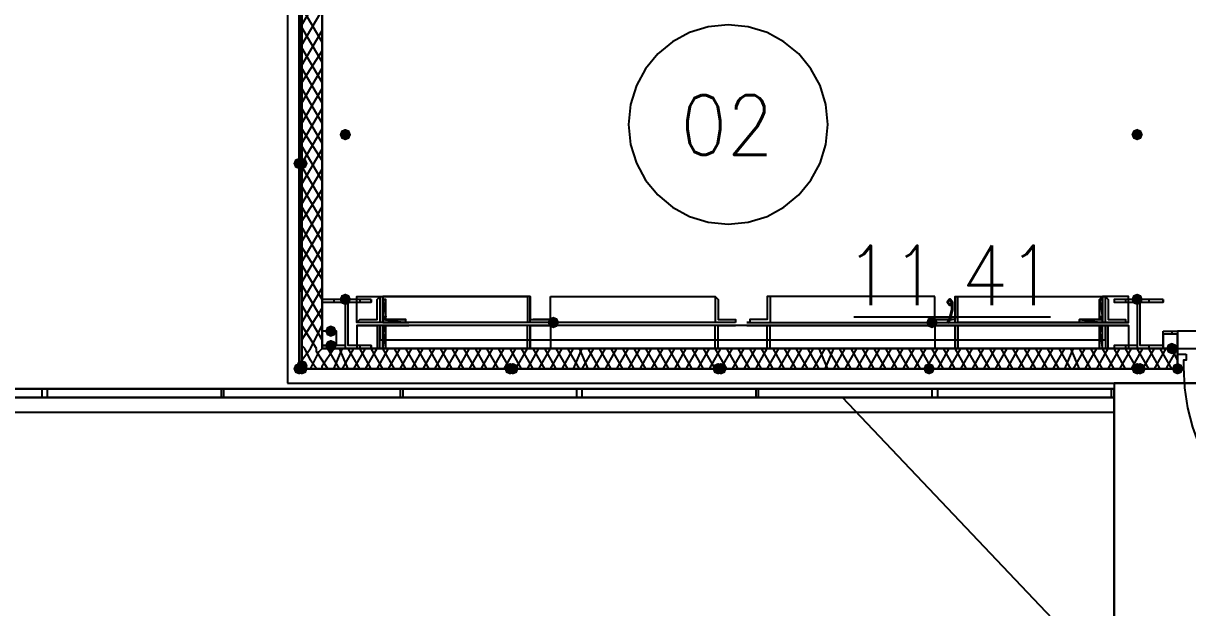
# Model space of a CAD drawing. Header units: millimetres. Extents: x 0 to 420, y 0 to 297.
# Drawn here: x 100.44 to 117.5, y 100.3 to 108.86 of the extents above; entities that cross this region are included whole.
import ezdxf

# ---------------------------------------------------------------- set-up
doc = ezdxf.new("R2010")
doc.units = ezdxf.units.MM
doc.layers.get('0').update_dxf_attribs({"linetype": 'CONTINUOUS'})
doc.styles.get("Standard").update_dxf_attribs({"font": 'STANDARD'})

msp = doc.modelspace()

# ---------------------------------------------------------------- hatches: boundary and pattern name
at = {"true_color": 0x000007}
h = msp.add_hatch(color=0, dxfattribs=at)
h.paths.add_polyline_path([(104.521, 121.835333), (104.478667, 121.835333), (104.521, 103.801333)], flags=0)
h.paths.add_polyline_path([(104.478667, 121.835333), (104.521, 103.801333), (104.478667, 103.801333)], flags=0)
for points in [[(105.240667, 107.230333), (105.215796, 107.170538), (105.156, 107.145667), (105.096204, 107.170538), (105.071333, 107.230333), (105.096204, 107.290129), (105.156, 107.315), (105.215796, 107.290129)], [(116.84, 107.230333), (116.815129, 107.170538), (116.755333, 107.145667), (116.695538, 107.170538), (116.670667, 107.230333), (116.695537, 107.290129), (116.755333, 107.315), (116.815129, 107.290129)], [(105.240667, 104.817333), (105.215796, 104.757537), (105.156, 104.732667), (105.096204, 104.757537), (105.071333, 104.817333), (105.096204, 104.877129), (105.156, 104.902), (105.215796, 104.877129)], [(116.84, 104.817333), (116.815129, 104.757537), (116.755333, 104.732667), (116.695538, 104.757537), (116.670667, 104.817333), (116.695537, 104.877129), (116.755333, 104.902), (116.815129, 104.877129)], [(108.288667, 104.478667), (108.263796, 104.418871), (108.204, 104.394), (108.144204, 104.418871), (108.119333, 104.478667), (108.144204, 104.538462), (108.204, 104.563333), (108.263796, 104.538463)], [(113.834333, 104.478667), (113.809462, 104.418871), (113.749667, 104.394), (113.689871, 104.418871), (113.665, 104.478667), (113.689871, 104.538462), (113.749667, 104.563333), (113.809462, 104.538463)], [(105.029, 104.351667), (105.004129, 104.291871), (104.944333, 104.267), (104.884538, 104.291871), (104.859667, 104.351667), (104.884537, 104.411462), (104.944333, 104.436333), (105.004129, 104.411463)], [(105.029, 104.14), (105.004129, 104.080204), (104.944333, 104.055333), (104.884538, 104.080204), (104.859667, 104.14), (104.884537, 104.199796), (104.944333, 104.224667), (105.004129, 104.199796)], [(117.348, 104.097667), (117.323129, 104.037871), (117.263333, 104.013), (117.203538, 104.037871), (117.178667, 104.097667), (117.203537, 104.157462), (117.263333, 104.182333), (117.323129, 104.157463)], [(104.605667, 103.843667), (104.580796, 103.783871), (104.521, 103.759), (104.461204, 103.783871), (104.436333, 103.843667), (104.461204, 103.903462), (104.521, 103.928333), (104.580796, 103.903463)]]:
    msp.add_hatch(color=0, dxfattribs=at).paths.add_polyline_path(points, flags=0)
at = {"true_color": 0x0000fe}
for points in [[(104.563333, 106.807), (104.538463, 106.747204), (104.478667, 106.722333), (104.418871, 106.747204), (104.394, 106.807), (104.418871, 106.866796), (104.478667, 106.891667), (104.538462, 106.866796)], [(104.605667, 106.807), (104.580796, 106.747204), (104.521, 106.722333), (104.461204, 106.747204), (104.436333, 106.807), (104.461204, 106.866796), (104.521, 106.891667), (104.580796, 106.866796)], [(104.563333, 103.801333), (104.538463, 103.741537), (104.478667, 103.716667), (104.418871, 103.741537), (104.394, 103.801333), (104.418871, 103.861129), (104.478667, 103.886), (104.538462, 103.861129)], [(104.563333, 103.801333), (104.538463, 103.741537), (104.478667, 103.716667), (104.418871, 103.741537), (104.394, 103.801333), (104.418871, 103.861129), (104.478667, 103.886), (104.538462, 103.861129)], [(104.563333, 103.801333), (104.538463, 103.741537), (104.478667, 103.716667), (104.418871, 103.741537), (104.394, 103.801333), (104.418871, 103.861129), (104.478667, 103.886), (104.538462, 103.861129)], [(104.563333, 103.801333), (104.538463, 103.741537), (104.478667, 103.716667), (104.418871, 103.741537), (104.394, 103.801333), (104.418871, 103.861129), (104.478667, 103.886), (104.538462, 103.861129)], [(104.563333, 103.801333), (104.538463, 103.741537), (104.478667, 103.716667), (104.418871, 103.741537), (104.394, 103.801333), (104.418871, 103.861129), (104.478667, 103.886), (104.538462, 103.861129)], [(104.605667, 103.801333), (104.580796, 103.741537), (104.521, 103.716667), (104.461204, 103.741537), (104.436333, 103.801333), (104.461204, 103.861129), (104.521, 103.886), (104.580796, 103.861129)], [(104.605667, 103.801333), (104.580796, 103.741537), (104.521, 103.716667), (104.461204, 103.741537), (104.436333, 103.801333), (104.461204, 103.861129), (104.521, 103.886), (104.580796, 103.861129)], [(104.605667, 103.801333), (104.580796, 103.741537), (104.521, 103.716667), (104.461204, 103.741537), (104.436333, 103.801333), (104.461204, 103.861129), (104.521, 103.886), (104.580796, 103.861129)], [(107.653667, 103.801333), (107.628796, 103.741537), (107.569, 103.716667), (107.509204, 103.741537), (107.484333, 103.801333), (107.509204, 103.861129), (107.569, 103.886), (107.628796, 103.861129)], [(107.696, 103.801333), (107.671129, 103.741537), (107.611333, 103.716667), (107.551537, 103.741537), (107.526667, 103.801333), (107.551537, 103.861129), (107.611333, 103.886), (107.671129, 103.861129)], [(110.701667, 103.801333), (110.676796, 103.741537), (110.617, 103.716667), (110.557204, 103.741537), (110.532333, 103.801333), (110.557204, 103.861129), (110.617, 103.886), (110.676796, 103.861129)], [(110.744, 103.801333), (110.719129, 103.741537), (110.659333, 103.716667), (110.599538, 103.741537), (110.574667, 103.801333), (110.599537, 103.861129), (110.659333, 103.886), (110.719129, 103.861129)], [(113.792, 103.801333), (113.767129, 103.741537), (113.707333, 103.716667), (113.647538, 103.741537), (113.622667, 103.801333), (113.647537, 103.861129), (113.707333, 103.886), (113.767129, 103.861129)], [(113.792, 103.801333), (113.767129, 103.741537), (113.707333, 103.716667), (113.647538, 103.741537), (113.622667, 103.801333), (113.647537, 103.861129), (113.707333, 103.886), (113.767129, 103.861129)], [(116.84, 103.801333), (116.815129, 103.741537), (116.755333, 103.716667), (116.695538, 103.741537), (116.670667, 103.801333), (116.695537, 103.861129), (116.755333, 103.886), (116.815129, 103.861129)], [(116.84, 103.801333), (116.815129, 103.741537), (116.755333, 103.716667), (116.695538, 103.741537), (116.670667, 103.801333), (116.695537, 103.861129), (116.755333, 103.886), (116.815129, 103.861129)], [(116.882333, 103.801333), (116.857463, 103.741537), (116.797667, 103.716667), (116.737871, 103.741537), (116.713, 103.801333), (116.737871, 103.861129), (116.797667, 103.886), (116.857462, 103.861129)], [(116.882333, 103.801333), (116.857463, 103.741537), (116.797667, 103.716667), (116.737871, 103.741537), (116.713, 103.801333), (116.737871, 103.861129), (116.797667, 103.886), (116.857462, 103.861129)], [(117.432667, 103.801333), (117.407796, 103.741537), (117.348, 103.716667), (117.288204, 103.741537), (117.263333, 103.801333), (117.288204, 103.861129), (117.348, 103.886), (117.407796, 103.861129)]]:
    msp.add_hatch(color=0, dxfattribs=at).paths.add_polyline_path(points, flags=0)
at = {"true_color": 0x000062}
h = msp.add_hatch(color=0, dxfattribs=at)
h.paths.add_polyline_path([(105.706333, 104.859667), (105.706333, 104.817333)], flags=0)
h.paths.add_polyline_path([(105.706333, 104.817333), (105.706333, 104.859667)], flags=0)
h = msp.add_hatch(color=0, dxfattribs=at)
h.paths.add_polyline_path([(105.706333, 104.817333), (105.748667, 104.817333)], flags=0)
h.paths.add_polyline_path([(105.748667, 104.817333), (105.706333, 104.817333)], flags=0)
h = msp.add_hatch(color=0, dxfattribs=at)
h.paths.add_polyline_path([(105.748667, 104.817333), (105.706333, 104.817333), (105.748667, 104.563333)], flags=0)
h.paths.add_polyline_path([(105.706333, 104.817333), (105.748667, 104.563333), (105.706333, 104.563333)], flags=0)
h = msp.add_hatch(color=0, dxfattribs=at)
h.paths.add_polyline_path([(116.247333, 104.817333), (116.247333, 104.859667)], flags=0)
h.paths.add_polyline_path([(116.247333, 104.859667), (116.247333, 104.817333), (116.205, 104.817333)], flags=0)
h.paths.add_polyline_path([(116.247333, 104.817333), (116.205, 104.817333)], flags=0)
h.paths.add_polyline_path([(116.205, 104.817333), (116.247333, 104.817333)], flags=0)
h.paths.add_polyline_path([(116.247333, 104.817333), (116.205, 104.817333)], flags=0)
h.paths.add_polyline_path([(116.247333, 104.817333), (116.205, 104.817333)], flags=0)
h = msp.add_hatch(color=0, dxfattribs=at)
h.paths.add_polyline_path([(116.247333, 104.817333), (116.205, 104.817333), (116.247333, 104.563333)], flags=0)
h.paths.add_polyline_path([(116.205, 104.817333), (116.247333, 104.563333), (116.205, 104.563333)], flags=0)
h = msp.add_hatch(color=0, dxfattribs=at)
h.paths.add_polyline_path([(105.748667, 104.563333), (105.706333, 104.563333), (105.748667, 104.521)], flags=0)
h.paths.add_polyline_path([(105.706333, 104.563333), (105.748667, 104.521), (105.706333, 104.521)], flags=0)
h.paths.add_polyline_path([(105.748667, 104.521), (105.706333, 104.521)], flags=0)
h.paths.add_polyline_path([(105.706333, 104.521), (105.748667, 104.521)], flags=0)
h.paths.add_polyline_path([(105.748667, 104.521), (105.706333, 104.521)], flags=0)
h.paths.add_polyline_path([(105.748667, 104.521), (105.706333, 104.521)], flags=0)
h.paths.add_polyline_path([(105.706333, 104.521), (105.748667, 104.521)], flags=0)
h.paths.add_polyline_path([(105.748667, 104.521), (105.706333, 104.521)], flags=0)
h = msp.add_hatch(color=0, dxfattribs=at)
h.paths.add_polyline_path([(116.247333, 104.563333), (116.205, 104.563333), (116.247333, 104.521)], flags=0)
h.paths.add_polyline_path([(116.205, 104.563333), (116.247333, 104.521), (116.205, 104.521)], flags=0)
h.paths.add_polyline_path([(116.247333, 104.521), (116.205, 104.521)], flags=0)
h.paths.add_polyline_path([(116.205, 104.521), (116.247333, 104.521)], flags=0)
h.paths.add_polyline_path([(116.247333, 104.521), (116.205, 104.521)], flags=0)
h.paths.add_polyline_path([(116.247333, 104.521), (116.205, 104.521)], flags=0)
h.paths.add_polyline_path([(116.205, 104.521), (116.247333, 104.521)], flags=0)
h.paths.add_polyline_path([(116.247333, 104.521), (116.205, 104.521)], flags=0)
h = msp.add_hatch(color=0, dxfattribs=at)
h.paths.add_polyline_path([(105.791, 104.521), (105.706333, 104.521)], flags=0)
h.paths.add_polyline_path([(105.791, 104.521), (105.706333, 104.521), (105.748667, 104.521)], flags=0)
h = msp.add_hatch(color=0, dxfattribs=at)
h.paths.add_polyline_path([(106.002667, 104.521), (105.706333, 104.521)], flags=0)
h.paths.add_polyline_path([(106.002667, 104.521), (105.706333, 104.521), (105.791, 104.521)], flags=0)
h = msp.add_hatch(color=0, dxfattribs=at)
h.paths.add_polyline_path([(106.045, 104.521), (105.706333, 104.521), (106.045, 104.478667)], flags=0)
h.paths.add_polyline_path([(105.706333, 104.521), (106.045, 104.478667), (105.706333, 104.478667)], flags=0)
h = msp.add_hatch(color=0, dxfattribs=at)
h.paths.add_polyline_path([(106.087333, 104.478667), (105.706333, 104.478667)], flags=0)
h.paths.add_polyline_path([(106.087333, 104.478667), (105.706333, 104.478667)], flags=0)
h.paths.add_polyline_path([(105.706333, 104.478667), (106.087333, 104.478667)], flags=0)
h.paths.add_polyline_path([(106.087333, 104.478667), (105.706333, 104.478667)], flags=0)
h.paths.add_polyline_path([(106.087333, 104.478667), (105.706333, 104.478667)], flags=0)
h.paths.add_polyline_path([(105.706333, 104.478667), (106.087333, 104.478667)], flags=0)
h.paths.add_polyline_path([(106.087333, 104.478667), (105.706333, 104.478667)], flags=0)
h.paths.add_polyline_path([(106.087333, 104.478667), (105.706333, 104.478667)], flags=0)
h.paths.add_polyline_path([(105.706333, 104.478667), (106.087333, 104.478667)], flags=0)
h.paths.add_polyline_path([(106.087333, 104.478667), (105.706333, 104.478667)], flags=0)
h.paths.add_polyline_path([(106.087333, 104.478667), (105.706333, 104.478667), (106.045, 104.478667)], flags=0)
h = msp.add_hatch(color=0, dxfattribs=at)
h.paths.add_polyline_path([(105.706333, 104.436333), (106.087333, 104.436333)], flags=0)
h.paths.add_polyline_path([(105.706333, 104.436333), (106.087333, 104.436333)], flags=0)
h.paths.add_polyline_path([(106.087333, 104.436333), (105.706333, 104.436333)], flags=0)
h.paths.add_polyline_path([(106.087333, 104.436333), (105.706333, 104.436333)], flags=0)
h.paths.add_polyline_path([(105.706333, 104.436333), (106.087333, 104.436333)], flags=0)
h.paths.add_polyline_path([(106.087333, 104.436333), (105.706333, 104.436333)], flags=0)
h.paths.add_polyline_path([(106.087333, 104.436333), (105.706333, 104.436333)], flags=0)
h.paths.add_polyline_path([(105.706333, 104.436333), (106.087333, 104.436333)], flags=0)
h.paths.add_polyline_path([(106.087333, 104.436333), (105.706333, 104.436333)], flags=0)
h = msp.add_hatch(color=0, dxfattribs=at)
h.paths.add_polyline_path([(106.045, 104.436333), (105.706333, 104.436333)], flags=0)
h.paths.add_polyline_path([(105.706333, 104.436333), (106.045, 104.436333)], flags=0)
h.paths.add_polyline_path([(106.045, 104.436333), (105.706333, 104.436333)], flags=0)
h.paths.add_polyline_path([(106.045, 104.436333), (105.706333, 104.436333), (106.087333, 104.436333)], flags=0)
h = msp.add_hatch(color=0, dxfattribs=at)
h.paths.add_polyline_path([(105.791, 104.436333), (105.706333, 104.436333)], flags=0)
h.paths.add_polyline_path([(105.791, 104.436333), (105.706333, 104.436333), (106.002667, 104.436333)], flags=0)
h = msp.add_hatch(color=0, dxfattribs=at)
h.paths.add_polyline_path([(105.706333, 104.436333), (105.748667, 104.436333)], flags=0)
h.paths.add_polyline_path([(105.748667, 104.436333), (105.706333, 104.436333)], flags=0)
h.paths.add_polyline_path([(105.748667, 104.436333), (105.706333, 104.436333)], flags=0)
h.paths.add_polyline_path([(105.706333, 104.436333), (105.748667, 104.436333)], flags=0)
h.paths.add_polyline_path([(105.748667, 104.436333), (105.706333, 104.436333)], flags=0)
h.paths.add_polyline_path([(105.748667, 104.436333), (105.706333, 104.436333), (105.791, 104.436333)], flags=0)
h = msp.add_hatch(color=0, dxfattribs=at)
h.paths.add_polyline_path([(105.748667, 104.436333), (105.706333, 104.436333), (105.748667, 104.394)], flags=0)
h.paths.add_polyline_path([(105.706333, 104.436333), (105.748667, 104.394), (105.706333, 104.394)], flags=0)
h = msp.add_hatch(color=0, dxfattribs=at)
h.paths.add_polyline_path([(105.748667, 104.394), (105.706333, 104.394), (105.748667, 104.351667)], flags=0)
h.paths.add_polyline_path([(105.706333, 104.394), (105.748667, 104.351667), (105.706333, 104.351667)], flags=0)
for points in [[(106.045, 104.521), (106.002667, 104.521)], [(115.908667, 104.521), (115.951, 104.521)], [(115.908667, 104.436333), (115.951, 104.436333)], [(116.162667, 104.521), (116.247333, 104.521)], [(105.706333, 104.097667), (105.748667, 104.097667)]]:
    msp.add_hatch(color=0, dxfattribs=at).paths.add_polyline_path(points, flags=0)
h = msp.add_hatch(color=0, dxfattribs=at)
h.paths.add_polyline_path([(106.002667, 104.521), (106.045, 104.521)], flags=0)
h.paths.add_polyline_path([(106.045, 104.521), (106.002667, 104.521)], flags=0)
h = msp.add_hatch(color=0, dxfattribs=at)
h.paths.add_polyline_path([(106.002667, 104.436333), (106.045, 104.436333)], flags=0)
h.paths.add_polyline_path([(106.045, 104.436333), (106.002667, 104.436333)], flags=0)
h.paths.add_polyline_path([(106.045, 104.436333), (106.002667, 104.436333)], flags=0)
h = msp.add_hatch(color=0, dxfattribs=at)
h.paths.add_polyline_path([(116.247333, 104.521), (115.908667, 104.521), (116.247333, 104.478667)], flags=0)
h.paths.add_polyline_path([(115.908667, 104.521), (116.247333, 104.478667), (115.908667, 104.478667)], flags=0)
h.paths.add_polyline_path([(116.247333, 104.478667), (115.908667, 104.478667), (115.866333, 104.478667)], flags=0)
h = msp.add_hatch(color=0, dxfattribs=at)
h.paths.add_polyline_path([(115.908667, 104.478667), (116.247333, 104.478667)], flags=0)
h.paths.add_polyline_path([(116.247333, 104.478667), (115.866333, 104.478667)], flags=0)
h.paths.add_polyline_path([(116.247333, 104.478667), (115.866333, 104.478667)], flags=0)
h.paths.add_polyline_path([(115.866333, 104.478667), (116.247333, 104.478667)], flags=0)
h.paths.add_polyline_path([(116.247333, 104.478667), (115.866333, 104.478667)], flags=0)
h.paths.add_polyline_path([(116.247333, 104.478667), (115.866333, 104.478667)], flags=0)
h.paths.add_polyline_path([(115.866333, 104.478667), (116.247333, 104.478667)], flags=0)
h.paths.add_polyline_path([(116.247333, 104.478667), (115.866333, 104.478667)], flags=0)
h.paths.add_polyline_path([(116.247333, 104.478667), (115.866333, 104.478667)], flags=0)
h.paths.add_polyline_path([(115.866333, 104.478667), (116.247333, 104.478667)], flags=0)
h = msp.add_hatch(color=0, dxfattribs=at)
h.paths.add_polyline_path([(115.866333, 104.436333), (116.247333, 104.436333)], flags=0)
h.paths.add_polyline_path([(115.866333, 104.436333), (116.247333, 104.436333)], flags=0)
h.paths.add_polyline_path([(116.247333, 104.436333), (115.866333, 104.436333)], flags=0)
h.paths.add_polyline_path([(116.247333, 104.436333), (115.866333, 104.436333)], flags=0)
h.paths.add_polyline_path([(115.866333, 104.436333), (116.247333, 104.436333)], flags=0)
h.paths.add_polyline_path([(116.247333, 104.436333), (115.866333, 104.436333)], flags=0)
h.paths.add_polyline_path([(116.247333, 104.436333), (115.866333, 104.436333)], flags=0)
h.paths.add_polyline_path([(115.866333, 104.436333), (116.247333, 104.436333)], flags=0)
h.paths.add_polyline_path([(116.247333, 104.436333), (115.866333, 104.436333)], flags=0)
h.paths.add_polyline_path([(116.247333, 104.436333), (115.866333, 104.436333), (115.908667, 104.436333)], flags=0)
h = msp.add_hatch(color=0, dxfattribs=at)
h.paths.add_polyline_path([(115.866333, 104.436333), (116.247333, 104.436333)], flags=0)
h.paths.add_polyline_path([(116.247333, 104.436333), (115.908667, 104.436333)], flags=0)
h.paths.add_polyline_path([(116.247333, 104.436333), (115.908667, 104.436333)], flags=0)
h = msp.add_hatch(color=0, dxfattribs=at)
h.paths.add_polyline_path([(115.908667, 104.521), (115.951, 104.521)], flags=0)
h.paths.add_polyline_path([(115.951, 104.521), (115.908667, 104.521)], flags=0)
h = msp.add_hatch(color=0, dxfattribs=at)
h.paths.add_polyline_path([(115.908667, 104.436333), (115.951, 104.436333)], flags=0)
h.paths.add_polyline_path([(115.951, 104.436333), (115.908667, 104.436333)], flags=0)
h = msp.add_hatch(color=0, dxfattribs=at)
h.paths.add_polyline_path([(116.247333, 104.521), (116.205, 104.521)], flags=0)
h.paths.add_polyline_path([(116.205, 104.521), (116.247333, 104.521), (116.162667, 104.521)], flags=0)
h.paths.add_polyline_path([(116.247333, 104.521), (116.162667, 104.521), (115.951, 104.521)], flags=0)
h = msp.add_hatch(color=0, dxfattribs=at)
h.paths.add_polyline_path([(116.247333, 104.436333), (115.951, 104.436333)], flags=0)
h.paths.add_polyline_path([(115.951, 104.436333), (116.247333, 104.436333), (116.162667, 104.436333)], flags=0)
h = msp.add_hatch(color=0, dxfattribs=at)
h.paths.add_polyline_path([(116.247333, 104.436333), (116.162667, 104.436333)], flags=0)
h.paths.add_polyline_path([(116.162667, 104.436333), (116.247333, 104.436333), (116.205, 104.436333)], flags=0)
h.paths.add_polyline_path([(116.247333, 104.436333), (116.205, 104.436333)], flags=0)
h.paths.add_polyline_path([(116.205, 104.436333), (116.247333, 104.436333)], flags=0)
h.paths.add_polyline_path([(116.247333, 104.436333), (116.205, 104.436333)], flags=0)
h.paths.add_polyline_path([(116.247333, 104.436333), (116.205, 104.436333)], flags=0)
h = msp.add_hatch(color=0, dxfattribs=at)
h.paths.add_polyline_path([(116.247333, 104.436333), (116.205, 104.436333), (116.247333, 104.394)], flags=0)
h.paths.add_polyline_path([(116.205, 104.436333), (116.247333, 104.394), (116.205, 104.394)], flags=0)
h = msp.add_hatch(color=0, dxfattribs=at)
h.paths.add_polyline_path([(116.247333, 104.394), (116.205, 104.394), (116.247333, 104.351667)], flags=0)
h.paths.add_polyline_path([(116.205, 104.394), (116.247333, 104.351667), (116.205, 104.351667)], flags=0)
h = msp.add_hatch(color=0, dxfattribs=at)
h.paths.add_polyline_path([(105.748667, 104.351667), (105.706333, 104.351667), (105.748667, 104.097667)], flags=0)
h.paths.add_polyline_path([(105.706333, 104.351667), (105.748667, 104.097667), (105.706333, 104.097667)], flags=0)
h = msp.add_hatch(color=0, dxfattribs=at)
h.paths.add_polyline_path([(116.247333, 104.351667), (116.205, 104.351667), (116.247333, 104.097667)], flags=0)
h.paths.add_polyline_path([(116.205, 104.351667), (116.247333, 104.097667), (116.205, 104.097667)], flags=0)
h.paths.add_polyline_path([(116.247333, 104.097667), (116.205, 104.097667)], flags=0)
h.paths.add_polyline_path([(116.205, 104.097667), (116.247333, 104.097667)], flags=0)
h.paths.add_polyline_path([(116.247333, 104.097667), (116.205, 104.097667)], flags=0)
h.paths.add_polyline_path([(116.247333, 104.097667), (116.205, 104.097667)], flags=0)
h.paths.add_polyline_path([(116.205, 104.097667), (116.247333, 104.097667)], flags=0)
h.paths.add_polyline_path([(116.247333, 104.097667), (116.205, 104.097667)], flags=0)
at = {"true_color": 0x000007}
h = msp.add_hatch(color=0, dxfattribs=at)
h.paths.add_polyline_path([(104.521, 103.801333), (104.478667, 103.801333)], flags=0)
h.paths.add_polyline_path([(104.521, 103.801333), (104.478667, 103.801333)], flags=0)
h = msp.add_hatch(color=0, dxfattribs=at)
h.paths.add_polyline_path([(104.521, 103.801333), (116.755333, 103.801333)], flags=0)
h.paths.add_polyline_path([(116.755333, 103.801333), (104.521, 103.801333)], flags=0)
h = msp.add_hatch(color=0, dxfattribs=at)
h.paths.add_polyline_path([(116.797667, 103.801333), (117.348, 103.801333)], flags=0)
h.paths.add_polyline_path([(117.348, 103.801333), (116.797667, 103.801333)], flags=0)

# ---------------------------------------------------------------- linework, layer by layer
at = {"color": 0, "true_color": 0x000007}
for points in [[(104.309333, 103.589667), (390.101667, 103.589667), (390.101667, 221.276333), (104.309333, 221.276333)], [(104.521, 121.835333), (104.478667, 121.835333), (104.521, 103.801333)], [(104.478667, 121.835333), (104.521, 103.801333), (104.478667, 103.801333)], [(105.537, 104.817333), (104.817333, 104.817333), (104.817333, 104.775), (105.156, 104.775), (105.156, 104.14), (104.817333, 104.14), (104.817333, 104.097667), (105.537, 104.097667), (105.537, 104.14), (105.198333, 104.14), (105.198333, 104.775), (105.537, 104.775)], [(108.161667, 104.859667), (110.574667, 104.859667), (110.574667, 104.478667), (108.161667, 104.478667)], [(113.792, 104.859667), (111.379, 104.859667), (111.379, 104.478667), (113.792, 104.478667)], [(117.136333, 104.817333), (116.416667, 104.817333), (116.416667, 104.775), (116.755333, 104.775), (116.755333, 104.14), (116.416667, 104.14), (116.416667, 104.097667), (117.136333, 104.097667), (117.136333, 104.14), (116.797667, 104.14), (116.797667, 104.775), (117.136333, 104.775)], [(108.161667, 104.097667), (110.574667, 104.097667), (110.574667, 104.436333), (108.161667, 104.436333)], [(113.792, 104.097667), (111.379, 104.097667), (111.379, 104.436333), (113.792, 104.436333)], [(105.029, 104.351667), (104.817333, 104.351667), (104.817333, 104.14), (105.029, 104.14), (105.029, 104.351667), (104.817333, 104.351667), (104.817333, 104.14), (105.029, 104.14)], [(117.136333, 104.351667), (117.348, 104.351667), (117.348, 104.097667), (117.136333, 104.097667)], [(117.136333, 104.309333), (117.136333, 104.097667), (117.348, 104.097667), (117.348, 104.309333)], [(117.475, 104.013), (117.475, 103.928333), (117.432667, 103.928333), (117.432667, 103.801333), (117.348, 103.801333), (117.348, 104.013)], [(104.521, 103.801333), (104.478667, 103.801333)], [(104.521, 103.801333), (104.478667, 103.801333)], [(104.521, 103.801333), (116.755333, 103.801333)], [(116.755333, 103.801333), (104.521, 103.801333)], [(116.797667, 103.801333), (117.348, 103.801333)], [(117.348, 103.801333), (116.797667, 103.801333)], [(117.348, 103.801333), (116.797667, 103.801333), (117.348, 103.801333), (116.797667, 103.801333)], [(116.416667, 94.953667), (377.994333, 94.953667), (377.994333, 103.589667), (116.416667, 103.589667)], [(116.416667, 103.378), (90.297, 103.378), (90.297, 103.505), (116.416667, 103.505), (116.416667, 103.378), (90.297, 103.378), (90.297, 103.505), (116.416667, 103.505), (116.416667, 103.378), (90.297, 103.378), (90.297, 103.505), (116.416667, 103.505), (116.416667, 103.378), (90.297, 103.378), (90.297, 103.505), (116.416667, 103.505), (116.416667, 103.378), (116.416667, 103.505), (90.297, 103.505), (90.297, 103.378)], [(116.416667, 103.251), (116.416667, 103.378), (90.297, 103.378), (90.297, 103.166333), (116.416667, 103.166333)], [(100.795667, 103.378), (100.795667, 103.505), (100.711, 103.505), (100.711, 103.378)], [(103.378, 103.378), (103.378, 103.505), (103.335667, 103.505), (103.335667, 103.378)], [(106.002667, 103.378), (106.002667, 103.505), (105.960333, 103.505), (105.960333, 103.378)], [(108.627333, 103.378), (108.627333, 103.505), (108.542667, 103.505), (108.542667, 103.378)], [(111.209667, 103.378), (111.209667, 103.505), (111.167333, 103.505), (111.167333, 103.378)], [(113.834333, 103.378), (113.834333, 103.505), (113.749667, 103.505), (113.749667, 103.378)], [(116.416667, 103.505), (116.374333, 103.505), (116.374333, 103.462667), (116.374333, 103.420333), (116.374333, 103.378), (116.416667, 103.378), (116.416667, 103.420333), (116.416667, 103.462667)]]:
    msp.add_lwpolyline(points, close=True, dxfattribs=at)
for points in [[(104.521, 159.088667), (104.521, 104.097667)], [(104.521, 103.801333), (104.521, 121.835333), (104.521, 103.801333), (104.478667, 121.835333)], [(104.478667, 121.835333), (104.478667, 103.801333)], [(104.521, 103.801333), (104.521, 121.835333), (104.478667, 121.835333)], [(104.478667, 121.835333), (104.478667, 103.801333)], [(104.521, 103.801333), (104.521, 121.835333), (104.478667, 121.835333)], [(104.817333, 104.097667), (104.817333, 109.897333)], [(104.521, 108.839), (104.817333, 109.347)], [(104.817333, 108.585), (104.521, 109.093)], [(104.521, 108.542667), (104.817333, 109.050667)], [(112.225667, 107.3785), (112.195995, 107.672844), (112.110894, 107.946996), (111.976238, 108.195083), (111.797899, 108.411232), (111.581749, 108.589572), (111.333662, 108.724228), (111.05951, 108.809328), (110.765167, 108.839), (110.470823, 108.809328), (110.196671, 108.724228), (109.948584, 108.589572), (109.732434, 108.411232), (109.554095, 108.195083), (109.419439, 107.946996), (109.334339, 107.672844), (109.304667, 107.3785)], [(104.817333, 108.288667), (104.521, 108.796667)], [(104.521, 108.246333), (104.817333, 108.754333)], [(104.817333, 107.992333), (104.521, 108.500333)], [(104.521, 107.992333), (104.817333, 108.458)], [(104.521, 107.696), (104.817333, 108.204)], [(104.817333, 107.696), (104.521, 108.204)], [(104.521, 107.399667), (104.817333, 107.907667)], [(104.817333, 107.399667), (104.521, 107.907667)], [(104.521, 107.103333), (104.817333, 107.611333)], [(104.817333, 107.103333), (104.521, 107.611333)], [(104.521, 106.807), (104.817333, 107.315)], [(104.817333, 106.849333), (104.521, 107.315)], [(109.304667, 107.3785), (109.334339, 107.084156), (109.419439, 106.810004), (109.554095, 106.561917), (109.732434, 106.345768), (109.948584, 106.167428), (110.196671, 106.032772), (110.470823, 105.947672), (110.765167, 105.918), (111.05951, 105.947672), (111.333662, 106.032772), (111.581749, 106.167428), (111.797899, 106.345768), (111.976238, 106.561917), (112.110894, 106.810004), (112.195995, 107.084156), (112.225667, 107.3785)], [(104.817333, 106.553), (104.521, 107.061)], [(104.521, 106.510667), (104.817333, 107.018667)], [(104.817333, 106.256667), (104.521, 106.764667)], [(104.521, 106.214333), (104.817333, 106.722333)], [(104.817333, 105.960333), (104.521, 106.468333)], [(104.521, 105.960333), (104.817333, 106.426)], [(104.521, 105.664), (104.817333, 106.172)], [(104.817333, 105.664), (104.521, 106.172)], [(104.521, 105.367667), (104.817333, 105.875667)], [(104.817333, 105.367667), (104.521, 105.875667)], [(104.521, 105.071333), (104.817333, 105.579333)], [(104.817333, 105.113667), (104.521, 105.579333)], [(104.817333, 104.817333), (104.521, 105.325333)], [(104.521, 104.775), (104.817333, 105.283)], [(104.817333, 104.521), (104.521, 105.029)], [(104.521, 104.478667), (104.817333, 104.986667)], [(104.817333, 104.224667), (104.521, 104.732667)], [(104.817333, 104.817333), (104.817333, 104.775)], [(104.986667, 104.817333), (104.986667, 104.775)], [(105.156, 104.817333), (105.156, 104.097667)], [(105.664, 104.859667), (107.823, 104.859667), (107.823, 104.478667), (105.664, 104.478667), (105.325333, 104.478667), (105.367667, 104.521), (105.579333, 104.521), (105.621667, 104.521), (105.621667, 104.817333), (105.664, 104.859667), (105.664, 104.478667)], [(105.706333, 104.478667), (105.325333, 104.478667), (105.325333, 104.859667), (105.706333, 104.859667)], [(105.367667, 104.817333), (105.367667, 104.775)], [(105.537, 104.817333), (105.537, 104.775)], [(107.865333, 104.478667), (107.865333, 104.859667), (105.706333, 104.859667)], [(107.865333, 104.859667), (107.865333, 104.817333)], [(107.865333, 104.817333), (107.865333, 104.521)], [(110.574667, 104.859667), (110.617, 104.817333)], [(110.617, 104.817333), (110.617, 104.521), (110.659333, 104.521), (110.871, 104.521), (110.871, 104.478667)], [(111.336667, 104.817333), (111.336667, 104.521), (111.294333, 104.521), (111.082667, 104.521), (111.082667, 104.478667), (111.040333, 104.478667)], [(111.379, 104.859667), (111.336667, 104.859667), (111.336667, 104.817333)], [(114.088333, 104.478667), (114.088333, 104.859667), (116.247333, 104.859667)], [(114.088333, 104.859667), (114.088333, 104.817333)], [(114.088333, 104.817333), (114.088333, 104.521)], [(116.289667, 104.478667), (116.289667, 104.859667), (116.332, 104.817333), (116.332, 104.521), (116.586, 104.521), (116.586, 104.478667), (116.628333, 104.478667), (116.289667, 104.478667), (114.130667, 104.478667), (114.130667, 104.859667), (116.289667, 104.859667)], [(116.247333, 104.478667), (116.628333, 104.478667), (116.628333, 104.859667), (116.247333, 104.859667)], [(116.416667, 104.817333), (116.416667, 104.775)], [(116.586, 104.817333), (116.586, 104.775)], [(116.755333, 104.817333), (116.755333, 104.097667)], [(116.924667, 104.817333), (116.924667, 104.775)], [(117.136333, 104.817333), (117.136333, 104.775)], [(104.521, 104.224667), (104.817333, 104.690333)], [(112.606667, 104.563333), (115.485333, 104.563333)], [(104.732667, 104.097667), (104.521, 104.436333)], [(104.648, 104.097667), (104.817333, 104.436333)], [(105.664, 104.097667), (107.823, 104.097667), (107.823, 104.436333), (105.664, 104.436333), (105.325333, 104.436333), (105.367667, 104.436333), (105.579333, 104.436333), (105.621667, 104.436333), (105.621667, 104.394), (105.621667, 104.097667), (105.664, 104.097667), (105.664, 104.436333)], [(105.706333, 104.436333), (105.325333, 104.436333), (105.325333, 104.097667), (105.706333, 104.097667)], [(105.664, 104.224667), (105.664, 104.436333), (105.664, 104.394), (105.664, 104.224667), (116.289667, 104.224667), (116.289667, 104.436333), (105.664, 104.436333)], [(107.865333, 104.478667), (105.706333, 104.478667)], [(107.865333, 104.436333), (107.865333, 104.097667), (107.865333, 104.394), (107.865333, 104.436333), (105.706333, 104.436333)], [(106.045, 104.521), (105.791, 104.521)], [(106.045, 104.436333), (105.791, 104.436333)], [(107.865333, 104.521), (107.907667, 104.521), (108.204, 104.521), (108.204, 104.478667), (107.865333, 104.478667)], [(107.907667, 104.436333), (108.204, 104.436333), (107.865333, 104.436333), (107.907667, 104.436333), (108.204, 104.436333)], [(108.204, 104.521), (107.907667, 104.521)], [(110.871, 104.478667), (110.574667, 104.478667)], [(110.871, 104.436333), (110.574667, 104.436333)], [(110.617, 104.097667), (110.617, 104.394), (110.617, 104.436333), (110.659333, 104.436333), (110.871, 104.436333)], [(111.040333, 104.478667), (111.379, 104.478667)], [(111.040333, 104.436333), (111.379, 104.436333)], [(111.336667, 104.097667), (111.336667, 104.394), (111.336667, 104.436333), (111.294333, 104.436333), (111.082667, 104.436333), (111.040333, 104.436333)], [(114.088333, 104.521), (114.046, 104.521), (113.749667, 104.521), (113.749667, 104.478667), (114.088333, 104.478667)], [(113.749667, 104.521), (114.046, 104.521)], [(114.046, 104.436333), (113.749667, 104.436333), (114.088333, 104.436333), (114.046, 104.436333), (113.749667, 104.436333)], [(114.088333, 104.478667), (116.247333, 104.478667)], [(114.088333, 104.436333), (114.088333, 104.097667), (114.088333, 104.394), (114.088333, 104.436333), (116.247333, 104.436333)], [(116.289667, 104.436333), (116.289667, 104.097667), (116.332, 104.097667), (116.332, 104.394), (116.332, 104.436333), (116.586, 104.436333), (116.628333, 104.436333), (116.289667, 104.436333), (114.130667, 104.436333), (114.130667, 104.097667), (116.289667, 104.097667)], [(115.908667, 104.521), (116.162667, 104.521)], [(115.908667, 104.436333), (116.162667, 104.436333)], [(116.247333, 104.436333), (116.628333, 104.436333), (116.628333, 104.097667), (116.247333, 104.097667)], [(117.263333, 104.351667), (117.263333, 104.309333)], [(118.914333, 104.351667), (117.348, 104.351667), (117.348, 104.224667)], [(117.348, 104.224667), (117.348, 104.097667), (118.914333, 104.097667)], [(104.563333, 104.097667), (104.521, 104.14)], [(104.521, 103.928333), (104.648, 104.097667)], [(104.521, 103.801333), (104.521, 104.097667)], [(104.648, 103.928333), (104.563333, 104.097667)], [(104.648, 103.801333), (104.775, 104.055333)], [(104.732667, 104.055333), (104.732667, 104.097667)], [(104.817333, 103.928333), (104.732667, 104.055333)], [(104.775, 104.055333), (104.817333, 104.097667)], [(104.817333, 104.14), (104.817333, 104.097667)], [(104.817333, 104.097667), (104.817333, 104.14)], [(104.817333, 103.843667), (104.986667, 104.097667)], [(117.348, 104.097667), (104.817333, 104.097667)], [(105.071333, 103.801333), (104.902, 104.097667)], [(104.986667, 104.14), (104.986667, 104.097667)], [(104.986667, 103.801333), (105.113667, 104.097667)], [(105.198333, 103.801333), (105.071333, 104.097667)], [(105.113667, 103.801333), (105.283, 104.097667)], [(105.367667, 103.801333), (105.198333, 104.097667)], [(105.283, 103.801333), (105.452333, 104.097667)], [(105.367667, 104.14), (105.367667, 104.097667)], [(105.537, 103.801333), (105.367667, 104.097667)], [(105.452333, 103.801333), (105.621667, 104.097667)], [(105.537, 104.14), (105.537, 104.097667)], [(105.706333, 103.801333), (105.537, 104.097667)], [(105.621667, 103.801333), (105.791, 104.097667)], [(105.875667, 103.801333), (105.706333, 104.097667)], [(107.865333, 104.097667), (105.706333, 104.097667)], [(105.791, 103.801333), (105.960333, 104.097667)], [(106.045, 103.801333), (105.875667, 104.097667)], [(105.960333, 103.801333), (106.129667, 104.097667)], [(106.214333, 103.801333), (106.045, 104.097667)], [(106.129667, 103.801333), (106.299, 104.097667)], [(106.383667, 103.801333), (106.214333, 104.097667)], [(106.299, 103.801333), (106.468333, 104.097667)], [(106.553, 103.801333), (106.383667, 104.097667)], [(106.468333, 103.801333), (106.637667, 104.097667)], [(106.722333, 103.801333), (106.553, 104.097667)], [(106.637667, 103.801333), (106.807, 104.097667)], [(106.891667, 103.801333), (106.722333, 104.097667)], [(106.807, 103.801333), (106.976333, 104.097667)], [(107.061, 103.801333), (106.891667, 104.097667)], [(106.976333, 103.801333), (107.145667, 104.097667)], [(107.230333, 103.801333), (107.061, 104.097667)], [(107.145667, 103.801333), (107.315, 104.097667)], [(107.399667, 103.801333), (107.230333, 104.097667)], [(107.315, 103.801333), (107.484333, 104.097667)], [(107.569, 103.801333), (107.399667, 104.097667)], [(107.484333, 103.801333), (107.653667, 104.097667)], [(107.738333, 103.801333), (107.569, 104.097667)], [(107.653667, 103.801333), (107.823, 104.097667)], [(107.907667, 103.801333), (107.738333, 104.097667)], [(107.823, 103.801333), (107.992333, 104.097667)], [(108.077, 103.801333), (107.907667, 104.097667)], [(107.992333, 103.801333), (108.161667, 104.097667)], [(108.246333, 103.801333), (108.077, 104.097667)], [(108.161667, 103.801333), (108.331, 104.097667)], [(108.415667, 103.801333), (108.246333, 104.097667)], [(108.331, 103.801333), (108.500333, 104.097667)], [(108.585, 103.801333), (108.415667, 104.097667)], [(108.500333, 103.801333), (108.627333, 104.097667)], [(108.712, 103.801333), (108.585, 104.097667)], [(108.627333, 103.801333), (108.796667, 104.097667)], [(108.881333, 103.801333), (108.712, 104.097667)], [(108.796667, 103.801333), (108.966, 104.097667)], [(109.050667, 103.801333), (108.881333, 104.097667)], [(108.966, 103.801333), (109.135333, 104.097667)], [(109.22, 103.801333), (109.050667, 104.097667)], [(109.135333, 103.801333), (109.304667, 104.097667)], [(109.389333, 103.801333), (109.22, 104.097667)], [(109.304667, 103.801333), (109.474, 104.097667)], [(109.558667, 103.801333), (109.389333, 104.097667)], [(109.474, 103.801333), (109.643333, 104.097667)], [(109.728, 103.801333), (109.558667, 104.097667)], [(109.643333, 103.801333), (109.812667, 104.097667)], [(109.897333, 103.801333), (109.728, 104.097667)], [(109.812667, 103.801333), (109.982, 104.097667)], [(110.066667, 103.801333), (109.897333, 104.097667)], [(109.982, 103.801333), (110.151333, 104.097667)], [(110.236, 103.801333), (110.066667, 104.097667)], [(110.151333, 103.801333), (110.320667, 104.097667)], [(110.405333, 103.801333), (110.236, 104.097667)], [(110.320667, 103.801333), (110.49, 104.097667)], [(110.574667, 103.801333), (110.405333, 104.097667)], [(110.49, 103.801333), (110.659333, 104.097667)], [(110.744, 103.801333), (110.574667, 104.097667)], [(110.574667, 104.097667), (110.617, 104.097667)], [(110.659333, 103.801333), (110.828667, 104.097667)], [(110.913333, 103.801333), (110.744, 104.097667)], [(110.828667, 103.801333), (110.998, 104.097667)], [(111.082667, 103.801333), (110.913333, 104.097667)], [(110.998, 103.801333), (111.167333, 104.097667)], [(111.252, 103.801333), (111.082667, 104.097667)], [(111.167333, 103.801333), (111.336667, 104.097667)], [(111.421333, 103.801333), (111.252, 104.097667)], [(111.336667, 103.801333), (111.506, 104.097667)], [(111.379, 104.097667), (111.336667, 104.097667)], [(111.590667, 103.801333), (111.421333, 104.097667)], [(111.506, 103.801333), (111.675333, 104.097667)], [(111.76, 103.801333), (111.590667, 104.097667)], [(111.675333, 103.801333), (111.844667, 104.097667)], [(111.929333, 103.801333), (111.76, 104.097667)], [(111.844667, 103.801333), (112.014, 104.097667)], [(112.098667, 103.801333), (111.929333, 104.097667)], [(112.014, 103.801333), (112.183333, 104.097667)], [(112.225667, 103.801333), (112.098667, 104.097667)], [(112.183333, 103.801333), (112.310333, 104.097667)], [(112.395, 103.801333), (112.225667, 104.097667)], [(112.310333, 103.801333), (112.479667, 104.097667)], [(112.564333, 103.801333), (112.395, 104.097667)], [(112.479667, 103.801333), (112.649, 104.097667)], [(112.733667, 103.801333), (112.564333, 104.097667)], [(112.649, 103.801333), (112.818333, 104.097667)], [(112.903, 103.801333), (112.733667, 104.097667)], [(112.818333, 103.801333), (112.987667, 104.097667)], [(113.072333, 103.801333), (112.903, 104.097667)], [(112.987667, 103.801333), (113.157, 104.097667)], [(113.241667, 103.801333), (113.072333, 104.097667)], [(113.157, 103.801333), (113.326333, 104.097667)], [(113.411, 103.801333), (113.241667, 104.097667)], [(113.326333, 103.801333), (113.495667, 104.097667)], [(113.580333, 103.801333), (113.411, 104.097667)], [(113.495667, 103.801333), (113.665, 104.097667)], [(113.749667, 103.801333), (113.580333, 104.097667)], [(113.665, 103.801333), (113.834333, 104.097667)], [(113.919, 103.801333), (113.749667, 104.097667)], [(113.834333, 103.801333), (114.003667, 104.097667)], [(114.088333, 103.801333), (113.919, 104.097667)], [(114.003667, 103.801333), (114.173, 104.097667)], [(114.257667, 103.801333), (114.088333, 104.097667)], [(114.088333, 104.097667), (116.247333, 104.097667)], [(114.173, 103.801333), (114.342333, 104.097667)], [(114.427, 103.801333), (114.257667, 104.097667)], [(114.342333, 103.801333), (114.511667, 104.097667)], [(114.596333, 103.801333), (114.427, 104.097667)], [(114.511667, 103.801333), (114.681, 104.097667)], [(114.765667, 103.801333), (114.596333, 104.097667)], [(114.681, 103.801333), (114.850333, 104.097667)], [(114.935, 103.801333), (114.765667, 104.097667)], [(114.850333, 103.801333), (115.019667, 104.097667)], [(115.104333, 103.801333), (114.935, 104.097667)], [(115.019667, 103.801333), (115.189, 104.097667)], [(115.273667, 103.801333), (115.104333, 104.097667)], [(115.189, 103.801333), (115.358333, 104.097667)], [(115.443, 103.801333), (115.273667, 104.097667)], [(115.358333, 103.801333), (115.527667, 104.097667)], [(115.612333, 103.801333), (115.443, 104.097667)], [(115.527667, 103.801333), (115.697, 104.097667)], [(115.781667, 103.801333), (115.612333, 104.097667)], [(115.697, 103.801333), (115.824, 104.097667)], [(115.908667, 103.801333), (115.781667, 104.097667)], [(115.824, 103.801333), (115.993333, 104.097667)], [(116.078, 103.801333), (115.908667, 104.097667)], [(115.993333, 103.801333), (116.162667, 104.097667)], [(116.247333, 103.801333), (116.078, 104.097667)], [(116.162667, 103.801333), (116.332, 104.097667)], [(116.416667, 103.801333), (116.247333, 104.097667)], [(116.332, 103.801333), (116.501333, 104.097667)], [(116.416667, 104.14), (116.416667, 104.097667)], [(116.586, 103.801333), (116.416667, 104.097667)], [(116.501333, 103.801333), (116.670667, 104.097667)], [(116.586, 104.14), (116.586, 104.097667)], [(116.755333, 103.801333), (116.586, 104.097667)], [(116.670667, 103.801333), (116.84, 104.097667)], [(116.924667, 103.801333), (116.755333, 104.097667)], [(116.84, 103.801333), (117.009333, 104.097667)], [(116.924667, 104.14), (116.924667, 104.097667)], [(117.094, 103.801333), (116.924667, 104.097667)], [(117.009333, 103.801333), (117.178667, 104.097667)], [(117.263333, 103.801333), (117.094, 104.097667)], [(117.136333, 104.14), (117.136333, 104.097667)], [(117.178667, 103.801333), (117.348, 104.097667)], [(117.348, 103.928333), (117.263333, 104.097667)], [(117.348, 103.801333), (117.348, 104.013), (117.348, 104.097667)], [(117.348, 104.097667), (117.348, 104.013), (117.348, 103.801333), (117.348, 104.013)], [(104.732667, 103.801333), (104.648, 103.928333)], [(104.902, 103.801333), (104.817333, 103.928333)], [(104.478667, 103.801333), (104.521, 103.801333)], [(104.521, 103.801333), (116.755333, 103.801333), (104.478667, 103.801333)], [(104.521, 103.801333), (116.755333, 103.801333), (104.478667, 103.801333)], [(104.563333, 103.801333), (104.521, 103.843667)], [(104.521, 103.801333), (116.755333, 103.801333), (104.521, 103.801333), (116.755333, 103.801333)], [(104.521, 103.801333), (117.348, 103.801333)], [(104.817333, 103.801333), (104.817333, 103.843667)], [(117.348, 103.801333), (116.797667, 103.801333), (117.348, 103.801333), (116.797667, 103.801333)], [(117.348, 103.801333), (117.348, 103.843667)], [(117.432667, 103.8225), (117.447857, 103.521679), (117.492441, 103.229548), (117.56494, 102.947586), (117.663875, 102.677272), (117.787769, 102.420085), (117.93514, 102.177503), (118.104512, 101.951005), (118.294404, 101.742071), (118.503338, 101.552178), (118.729836, 101.382807), (118.972418, 101.235435), (119.229606, 101.111542), (119.49992, 101.012607), (119.781882, 100.940107), (120.074012, 100.895523), (120.374833, 100.880333)], [(90.297, 94.953667), (116.416667, 94.953667), (116.416667, 103.378), (90.297, 103.378)], [(107.696, 103.378), (107.611333, 103.378), (107.484333, 103.378)], [(116.416667, 99.187), (112.437333, 103.378)], [(116.289667, 103.378), (116.162667, 103.378)], [(116.416667, 99.187), (116.416667, 103.378), (116.289667, 103.378)], [(116.416667, 100.626333), (116.416667, 100.541667), (116.416667, 100.414667)]]:
    msp.add_lwpolyline(points, dxfattribs=at)
at = {"color": 0, "true_color": 0x000008}
msp.add_lwpolyline([(104.817333, 109.897333), (104.817333, 104.097667), (121.369667, 104.097667), (121.369667, 109.897333)], close=True, dxfattribs=at)
at = {"color": 0, "true_color": 0x000062}
for points in [[(105.706333, 104.859667), (105.706333, 104.817333)], [(105.706333, 104.817333), (105.706333, 104.859667)], [(105.706333, 104.817333), (105.748667, 104.817333)], [(105.748667, 104.817333), (105.706333, 104.817333)], [(105.748667, 104.817333), (105.706333, 104.817333), (105.748667, 104.563333)], [(105.706333, 104.817333), (105.748667, 104.563333), (105.706333, 104.563333)], [(116.247333, 104.859667), (116.247333, 104.817333), (116.205, 104.817333)], [(116.247333, 104.817333), (116.205, 104.817333)], [(116.205, 104.817333), (116.247333, 104.817333)], [(116.247333, 104.817333), (116.205, 104.817333)], [(116.247333, 104.817333), (116.205, 104.817333)], [(116.247333, 104.817333), (116.205, 104.817333), (116.247333, 104.563333)], [(116.205, 104.817333), (116.247333, 104.563333), (116.205, 104.563333)], [(116.247333, 104.817333), (116.247333, 104.859667)], [(105.748667, 104.563333), (105.706333, 104.563333), (105.748667, 104.521)], [(105.706333, 104.563333), (105.748667, 104.521), (105.706333, 104.521)], [(116.247333, 104.563333), (116.205, 104.563333), (116.247333, 104.521)], [(116.205, 104.563333), (116.247333, 104.521), (116.205, 104.521)], [(105.748667, 104.521), (105.706333, 104.521)], [(105.706333, 104.521), (105.748667, 104.521)], [(105.748667, 104.521), (105.706333, 104.521)], [(105.748667, 104.521), (105.706333, 104.521)], [(105.706333, 104.521), (105.748667, 104.521)], [(105.748667, 104.521), (105.706333, 104.521)], [(105.791, 104.521), (105.706333, 104.521)], [(105.791, 104.521), (105.706333, 104.521), (105.748667, 104.521)], [(106.002667, 104.521), (105.706333, 104.521)], [(106.002667, 104.521), (105.706333, 104.521), (105.791, 104.521)], [(106.045, 104.521), (105.706333, 104.521), (106.045, 104.478667)], [(105.706333, 104.521), (106.045, 104.478667), (105.706333, 104.478667)], [(106.087333, 104.478667), (105.706333, 104.478667)], [(106.087333, 104.478667), (105.706333, 104.478667)], [(105.706333, 104.478667), (106.087333, 104.478667)], [(106.087333, 104.478667), (105.706333, 104.478667)], [(106.087333, 104.478667), (105.706333, 104.478667)], [(105.706333, 104.478667), (106.087333, 104.478667)], [(106.087333, 104.478667), (105.706333, 104.478667)], [(106.087333, 104.478667), (105.706333, 104.478667)], [(105.706333, 104.478667), (106.087333, 104.478667)], [(106.087333, 104.478667), (105.706333, 104.478667)], [(106.087333, 104.478667), (105.706333, 104.478667), (106.045, 104.478667)], [(105.706333, 104.436333), (106.087333, 104.436333)], [(105.706333, 104.436333), (106.087333, 104.436333)], [(106.087333, 104.436333), (105.706333, 104.436333)], [(106.087333, 104.436333), (105.706333, 104.436333)], [(105.706333, 104.436333), (106.087333, 104.436333)], [(106.087333, 104.436333), (105.706333, 104.436333)], [(106.087333, 104.436333), (105.706333, 104.436333)], [(105.706333, 104.436333), (106.087333, 104.436333)], [(106.087333, 104.436333), (105.706333, 104.436333)], [(106.045, 104.436333), (105.706333, 104.436333)], [(105.706333, 104.436333), (106.045, 104.436333)], [(106.045, 104.436333), (105.706333, 104.436333)], [(106.045, 104.436333), (105.706333, 104.436333), (106.087333, 104.436333)], [(105.791, 104.436333), (105.706333, 104.436333)], [(105.791, 104.436333), (105.706333, 104.436333), (106.002667, 104.436333)], [(105.706333, 104.436333), (105.748667, 104.436333)], [(105.748667, 104.436333), (105.706333, 104.436333)], [(105.748667, 104.436333), (105.706333, 104.436333)], [(105.706333, 104.436333), (105.748667, 104.436333)], [(105.748667, 104.436333), (105.706333, 104.436333)], [(105.748667, 104.436333), (105.706333, 104.436333), (105.791, 104.436333)], [(105.748667, 104.436333), (105.706333, 104.436333), (105.748667, 104.394)], [(105.706333, 104.436333), (105.748667, 104.394), (105.706333, 104.394)], [(105.748667, 104.394), (105.706333, 104.394), (105.748667, 104.351667)], [(105.706333, 104.394), (105.748667, 104.351667), (105.706333, 104.351667)], [(106.045, 104.521), (106.002667, 104.521)], [(106.002667, 104.521), (106.045, 104.521)], [(106.045, 104.521), (106.002667, 104.521)], [(106.002667, 104.436333), (106.045, 104.436333)], [(106.045, 104.436333), (106.002667, 104.436333)], [(106.045, 104.436333), (106.002667, 104.436333)], [(116.247333, 104.478667), (115.908667, 104.478667), (115.866333, 104.478667)], [(116.247333, 104.478667), (115.866333, 104.478667)], [(116.247333, 104.478667), (115.866333, 104.478667)], [(115.866333, 104.478667), (116.247333, 104.478667)], [(116.247333, 104.478667), (115.866333, 104.478667)], [(116.247333, 104.478667), (115.866333, 104.478667)], [(115.866333, 104.478667), (116.247333, 104.478667)], [(116.247333, 104.478667), (115.866333, 104.478667)], [(116.247333, 104.478667), (115.866333, 104.478667)], [(115.866333, 104.478667), (116.247333, 104.478667)], [(115.866333, 104.436333), (116.247333, 104.436333)], [(115.866333, 104.436333), (116.247333, 104.436333)], [(116.247333, 104.436333), (115.866333, 104.436333)], [(116.247333, 104.436333), (115.866333, 104.436333)], [(115.866333, 104.436333), (116.247333, 104.436333)], [(116.247333, 104.436333), (115.866333, 104.436333)], [(116.247333, 104.436333), (115.866333, 104.436333)], [(115.866333, 104.436333), (116.247333, 104.436333)], [(116.247333, 104.436333), (115.866333, 104.436333)], [(116.247333, 104.436333), (115.866333, 104.436333), (115.908667, 104.436333)], [(115.866333, 104.436333), (116.247333, 104.436333)], [(115.908667, 104.521), (115.951, 104.521)], [(115.908667, 104.521), (115.951, 104.521)], [(115.951, 104.521), (115.908667, 104.521)], [(116.247333, 104.521), (115.908667, 104.521), (116.247333, 104.478667)], [(115.908667, 104.521), (116.247333, 104.478667), (115.908667, 104.478667)], [(115.908667, 104.478667), (116.247333, 104.478667)], [(116.247333, 104.436333), (115.908667, 104.436333)], [(116.247333, 104.436333), (115.908667, 104.436333)], [(115.908667, 104.436333), (115.951, 104.436333)], [(115.908667, 104.436333), (115.951, 104.436333)], [(115.951, 104.436333), (115.908667, 104.436333)], [(116.247333, 104.521), (116.162667, 104.521), (115.951, 104.521)], [(116.247333, 104.436333), (115.951, 104.436333)], [(115.951, 104.436333), (116.247333, 104.436333), (116.162667, 104.436333)], [(116.205, 104.521), (116.247333, 104.521), (116.162667, 104.521)], [(116.162667, 104.521), (116.247333, 104.521)], [(116.247333, 104.436333), (116.162667, 104.436333)], [(116.162667, 104.436333), (116.247333, 104.436333), (116.205, 104.436333)], [(116.247333, 104.521), (116.205, 104.521)], [(116.205, 104.521), (116.247333, 104.521)], [(116.247333, 104.521), (116.205, 104.521)], [(116.247333, 104.521), (116.205, 104.521)], [(116.205, 104.521), (116.247333, 104.521)], [(116.247333, 104.521), (116.205, 104.521)], [(116.247333, 104.521), (116.205, 104.521)], [(116.247333, 104.436333), (116.205, 104.436333)], [(116.205, 104.436333), (116.247333, 104.436333)], [(116.247333, 104.436333), (116.205, 104.436333)], [(116.247333, 104.436333), (116.205, 104.436333)], [(116.247333, 104.436333), (116.205, 104.436333), (116.247333, 104.394)], [(116.205, 104.436333), (116.247333, 104.394), (116.205, 104.394)], [(116.247333, 104.394), (116.205, 104.394), (116.247333, 104.351667)], [(116.205, 104.394), (116.247333, 104.351667), (116.205, 104.351667)], [(105.748667, 104.351667), (105.706333, 104.351667), (105.748667, 104.097667)], [(105.706333, 104.351667), (105.748667, 104.097667), (105.706333, 104.097667)], [(116.247333, 104.351667), (116.205, 104.351667), (116.247333, 104.097667)], [(116.205, 104.351667), (116.247333, 104.097667), (116.205, 104.097667)], [(105.706333, 104.097667), (105.748667, 104.097667)], [(116.247333, 104.097667), (116.205, 104.097667)], [(116.205, 104.097667), (116.247333, 104.097667)], [(116.247333, 104.097667), (116.205, 104.097667)], [(116.247333, 104.097667), (116.205, 104.097667)], [(116.205, 104.097667), (116.247333, 104.097667)], [(116.247333, 104.097667), (116.205, 104.097667)]]:
    msp.add_lwpolyline(points, close=True, dxfattribs=at)
for points in [[(105.706333, 104.859667), (105.706333, 104.478667), (106.087333, 104.478667)], [(106.087333, 104.478667), (106.045, 104.478667), (106.045, 104.521), (106.002667, 104.521), (105.791, 104.521), (105.748667, 104.521), (105.748667, 104.563333), (105.748667, 104.817333), (105.706333, 104.817333), (105.706333, 104.859667)], [(116.247333, 104.859667), (116.247333, 104.478667), (115.866333, 104.478667)], [(115.866333, 104.478667), (115.908667, 104.478667), (115.908667, 104.521), (115.951, 104.521), (116.162667, 104.521), (116.205, 104.521), (116.205, 104.563333), (116.205, 104.817333), (116.247333, 104.859667)], [(106.087333, 104.436333), (105.706333, 104.436333), (105.706333, 104.097667)], [(105.706333, 104.097667), (105.748667, 104.097667), (105.748667, 104.351667), (105.748667, 104.394), (105.748667, 104.436333), (105.791, 104.436333), (106.002667, 104.436333), (106.045, 104.436333), (106.087333, 104.436333)], [(116.247333, 104.097667), (116.247333, 104.436333), (115.866333, 104.436333)], [(116.247333, 104.097667), (116.205, 104.097667), (116.205, 104.351667), (116.205, 104.394), (116.205, 104.436333), (116.162667, 104.436333), (115.951, 104.436333), (115.908667, 104.436333), (115.866333, 104.436333)]]:
    msp.add_lwpolyline(points, dxfattribs=at)

# ---------------------------------------------------------------- texts
at = {"color": 0, "true_color": 0x000007, "char_height": 0.872032, "attachment_point": 1}
for s, insert, width in [('02', (110.066667, 107.806039), 1.06581688), ('11,41', (112.479672, 105.604692), 2.27697253)]:
    msp.add_mtext(s, dxfattribs=dict(at, insert=insert, width=width))

doc.saveas('drawing.dxf')
